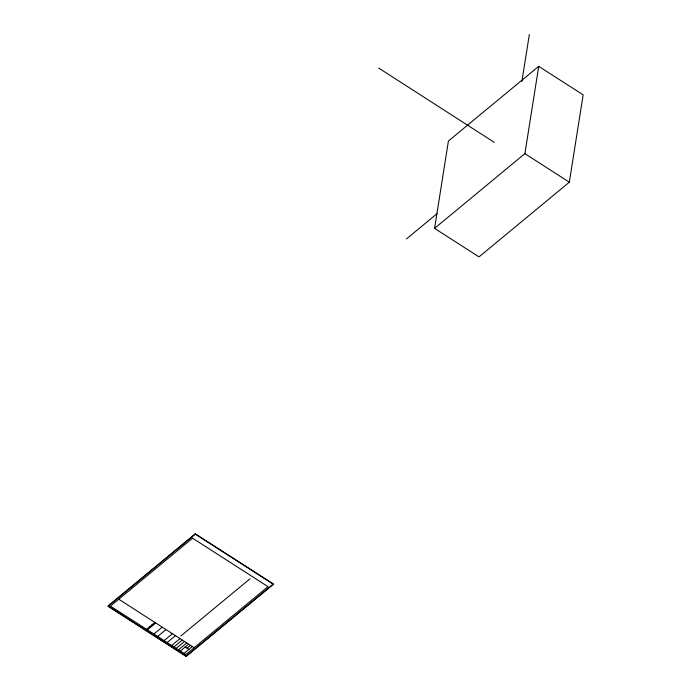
<?xml version="1.0" encoding="UTF-8"?>
<svg xmlns="http://www.w3.org/2000/svg" width="691" height="691" viewBox="0 0 691 691"><rect width="100%" height="100%" fill="white"/><g stroke="black" fill="none" stroke-linecap="round" stroke-linejoin="round"><path stroke-width="1.04" d="M434.579 228.358L448.416 141.024L538.73 66.327L583.161 94.866L569.324 182.199L479.01 256.897L434.579 228.358L524.892 153.652L538.73 66.327M521.904 81.434L529.332 34.55M406.507 238.913L437.075 213.64M146.863 629.043L154.568 622.669M147.736 629.605L155.432 623.23M154.197 633.751L161.901 627.385M157.971 636.178L165.667 629.803M164.432 640.332L172.137 633.958M167.481 642.284L175.177 635.919M180.869 635.979L249.969 578.825M172.042 645.221L179.746 638.847M174.287 646.664L181.983 640.289M176.525 648.098L184.229 641.732M178.77 649.54L186.475 643.174M180.653 650.758L188.358 644.383M187.045 648.184L190.206 645.567M184.35 653.125L192.055 646.759M524.892 153.652L569.324 182.199M378.703 68.089L494.333 142.381M118.766 599.218L194.206 647.683M151.994 624.794L152.866 625.355M185.197 647.001L188.893 649.367M149.429 626.918L150.301 627.48M195.277 533.798L107.839 606.119L186.19 656.45L273.619 584.137L195.277 533.798M195.328 534.143L108.314 606.111L186.129 656.105L273.152 584.137L195.328 534.143M192.564 538.177L110.439 606.102L185.879 654.567L268.004 586.65L192.564 538.177"/></g></svg>
